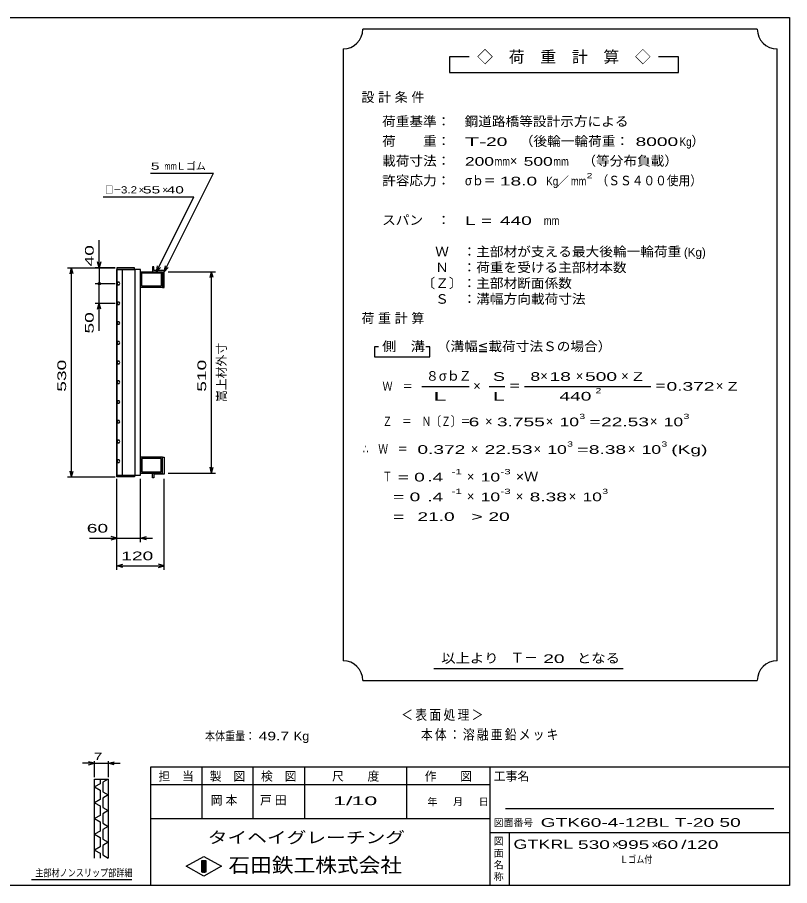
# Model space of a CAD drawing. Units: millimetres, scale not verified. Extents: x -1820 to 1731, y -1282 to 1054.
# Drawn here: x -227 to 1731, y -1146 to 1054 of the extents above; entities that cross this region are included whole.
import ezdxf
from ezdxf.enums import TextEntityAlignment as Align

# ---------------------------------------------------------------- set-up
doc = ezdxf.new("R2010")
doc.units = ezdxf.units.MM
doc.header["$LTSCALE"] = 10
for name, color, linetype, lineweight in [('0_2', 150, 'Continuous', 25), ('16', 3, 'Continuous', 25), ('22', 4, 'Continuous', 25), ('24', 2, 'Continuous', 25), ('32', 4, 'Continuous', 25)]:
    doc.layers.add(name, color=color, linetype=linetype, lineweight=lineweight)
doc.styles.add('ベクトル', font='')
doc.styles.get('ベクトル').set_extended_font_data('ベクトル')

msp = doc.modelspace()

# ---------------------------------------------------------------- linework, layer by layer
at = {"layer": '0_2'}
for p, q in [((-1729, 1053.5), (1731, 1053.5)), ((1731, 1053.5), (1731, -1146.5)), ((1731, -846.5), (111, -846.5)), ((111, -846.5), (111, -1146.5)), ((241, -846.5), (241, -976.5)), ((371, -976.5), (371, -846.5)), ((501, -846.5), (501, -976.5)), ((761, -976.5), (761, -846.5)), ((971, -846.5), (971, -1146.5)), ((971, -891.5), (111, -891.5)), ((1691, -951.5), (1011, -951.5)), ((111, -976.5), (971, -976.5)), ((971, -1011.5), (1731, -1011.5)), ((1021, -1146.5), (1021, -1011.5)), ((201, -1097.5), (246, -1072.5)), ((246, -1072.5), (291, -1097.5)), ((246, -1122.5), (201, -1097.5)), ((241, -1082.5), (251, -1082.5)), ((241, -1112.5), (241, -1082.5)), ((241, -1082.5), (243, -1082.5)), ((243, -1082.5), (243, -1112.5)), ((245, -1112.5), (245, -1082.5)), ((245, -1082.5), (247, -1082.5)), ((291, -1097.5), (246, -1122.5)), ((247, -1082.5), (247, -1112.5)), ((249, -1112.5), (249, -1082.5)), ((249, -1082.5), (251, -1082.5)), ((251, -1082.5), (251, -1112.5)), ((251, -1082.5), (251, -1112.5)), ((251, -1112.5), (241, -1112.5)), ((243, -1112.5), (245, -1112.5)), ((247, -1112.5), (249, -1112.5)), ((1731, -1146.5), (-1729, -1146.5))]:
    msp.add_line(p, q, dxfattribs=at)
at = {"layer": '16'}
for p, q in [((70, 419), (26, 419)), ((26, 419), (26, 414.5)), ((70, 414.5), (70, 419)), ((119, 421), (116, 421)), ((116, 421), (116, 409)), ((119, 412), (119, 421)), ((25.3, -106.5), (25.3, 414.5)), ((25.3, 414.5), (26, 414.5)), ((26, 414.5), (70, 414.5)), ((26, 414.5), (26, -106.5)), ((86, 414.5), (26, 414.5)), ((39.5, 414.5), (39.5, -106.5)), ((72.5, -106.5), (72.5, 414.5)), ((86, -106.5), (86, 414.5)), ((86, 409), (141, 409)), ((86, 369), (86, 409)), ((89, 406), (138, 406)), ((89, 372), (89, 406)), ((116, 409), (141, 409)), ((146, 412), (119, 412)), ((138, 406), (138, 372)), ((141, 409), (141, 369)), ((141, 409), (141, 369)), ((146, 369), (146, 412)), ((27.85, 382.24), (26, 378.98)), ((26, 378.98), (27.9, 375.74)), ((31.6, 382.26), (27.85, 382.24)), ((27.9, 375.74), (31.65, 375.76)), ((33.5, 379), (31.6, 382.26)), ((31.65, 375.76), (33.5, 379.02)), ((141, 369), (86, 369)), ((138, 372), (89, 372)), ((141, 369), (146, 369)), ((27.85, 332.24), (26, 328.98)), ((31.6, 332.26), (27.85, 332.24)), ((33.5, 329), (31.6, 332.26)), ((26, 328.98), (27.9, 325.74)), ((27.9, 325.74), (31.65, 325.76)), ((31.65, 325.76), (33.5, 329.02)), ((27.85, 282.24), (26, 278.98)), ((26, 278.98), (27.9, 275.74)), ((31.6, 282.26), (27.85, 282.24)), ((27.9, 275.74), (31.65, 275.76)), ((33.5, 279), (31.6, 282.26)), ((31.65, 275.76), (33.5, 279.02)), ((27.85, 232.24), (26, 228.98)), ((26, 228.98), (27.9, 225.74)), ((31.6, 232.26), (27.85, 232.24)), ((27.9, 225.74), (31.65, 225.76)), ((33.5, 229), (31.6, 232.26)), ((31.65, 225.76), (33.5, 229.02)), ((27.85, 182.24), (26, 178.98)), ((26, 178.98), (27.9, 175.74)), ((31.6, 182.26), (27.85, 182.24)), ((33.5, 179), (31.6, 182.26)), ((31.65, 175.76), (33.5, 179.02)), ((27.9, 175.74), (31.65, 175.76)), ((27.85, 132.24), (26, 128.98)), ((31.6, 132.26), (27.85, 132.24)), ((33.5, 129), (31.6, 132.26)), ((26, 128.98), (27.9, 125.74)), ((27.9, 125.74), (31.65, 125.76)), ((31.65, 125.76), (33.5, 129.02)), ((27.85, 82.24), (26, 78.98)), ((26, 78.98), (27.9, 75.74)), ((31.6, 82.26), (27.85, 82.24)), ((27.9, 75.74), (31.65, 75.76)), ((33.5, 79), (31.6, 82.26)), ((31.65, 75.76), (33.5, 79.02)), ((27.85, 32.24), (26, 28.98)), ((26, 28.98), (27.9, 25.74)), ((31.6, 32.26), (27.85, 32.24)), ((27.9, 25.74), (31.65, 25.76)), ((33.5, 29), (31.6, 32.26)), ((31.65, 25.76), (33.5, 29.02)), ((27.85, -17.76), (26, -21.02)), ((26, -21.02), (27.9, -24.26)), ((31.6, -17.74), (27.85, -17.76)), ((33.5, -21), (31.6, -17.74)), ((31.65, -24.24), (33.5, -20.98)), ((27.9, -24.26), (31.65, -24.24)), ((141, -61), (86, -61)), ((86, -61), (86, -101)), ((138, -64), (89, -64)), ((89, -64), (89, -98)), ((138, -98), (138, -64)), ((141, -101), (141, -61)), ((141, -61), (146, -61)), ((141, -101), (141, -61)), ((146, -61), (146, -104)), ((27.85, -67.76), (26, -71.02)), ((26, -71.02), (27.9, -74.26)), ((31.6, -67.74), (27.85, -67.76)), ((27.9, -74.26), (31.65, -74.24)), ((33.5, -71), (31.6, -67.74)), ((31.65, -74.24), (33.5, -70.98)), ((26, -106.5), (25.3, -106.5)), ((26, -106.5), (70, -106.5)), ((26, -111), (26, -106.5)), ((26, -106.5), (86, -106.5)), ((70, -106.5), (70, -111)), ((86, -101), (141, -101)), ((89, -98), (138, -98)), ((116, -113), (116, -101)), ((116, -101), (141, -101)), ((146, -104), (119, -104)), ((119, -104), (119, -113)), ((70, -111), (26, -111)), ((119, -113), (116, -113))]:
    msp.add_line(p, q, dxfattribs=at)
at = {"layer": '22'}
for p, q in [((111, 659), (271, 659)), ((146, 409), (271, 659)), ((-9, 599), (221, 599)), ((126, 409), (221, 599)), ((-19, 419), (-19, 489)), ((-99, 419), (21, 419)), ((-93, 404), (-89, 419)), ((-85, 404), (-89, 419)), ((-89, -111), (-89, 419)), ((21, 419), (-29, 419)), ((-19, 419), (-23, 434)), ((-15, 434), (-19, 419)), ((-19, 419), (-19, 379)), ((126, 409), (129, 423.6)), ((126, 409), (136, 420)), ((146, 409), (149, 423.6)), ((146, 409), (156, 420)), ((156, 409), (276, 409)), ((262, 394), (266, 409)), ((270, 394), (266, 409)), ((266, -101), (266, 409)), ((-29, 379), (21, 379)), ((-19, 329), (-19, 379)), ((-29, 329), (21, 329)), ((-23, 314), (-19, 329)), ((-15, 314), (-19, 329)), ((-19, 259), (-19, 329)), ((266, -101), (262, -86)), ((266, -101), (270, -86)), ((-89, -111), (-93, -96)), ((-89, -111), (-85, -96)), ((156, -101), (276, -101)), ((-99, -111), (21, -111)), ((26, -276), (26, -116)), ((26, -346), (26, -116)), ((86, -276), (86, -116)), ((146, -346), (146, -116)), ((26, -266), (11, -262)), ((86, -266), (101, -262)), ((-44, -266), (26, -266)), ((11, -270), (26, -266)), ((26, -266), (86, -266)), ((101, -270), (86, -266)), ((86, -266), (116, -266)), ((26, -336), (41, -332)), ((41, -340), (26, -336)), ((26, -336), (146, -336)), ((146, -336), (131, -332)), ((131, -340), (146, -336))]:
    msp.add_line(p, q, dxfattribs=at)
msp.add_circle((-19, 379), 3, dxfattribs=at)
at = {"layer": '24', "color": 4}
for p, q in [((1649, 1023.5), (649, 1023.5)), ((599, 973.5), (599, -576.5)), ((1699, -576.5), (1699, 973.5)), ((919, 953.5), (869, 953.5)), ((869, 953.5), (869, 913.5)), ((1449, 953.5), (1399, 953.5)), ((1449, 913.5), (1449, 953.5)), ((869, 913.5), (1449, 913.5)), ((689, 218.5), (679, 218.5)), ((679, 218.5), (679, 193.5)), ((819, 218.5), (809, 218.5)), ((819, 193.5), (819, 218.5)), ((679, 193.5), (819, 193.5)), ((799, 118.5), (919, 118.5)), ((969, 118.5), (1009, 118.5)), ((1059, 118.5), (1379, 118.5)), ((829, -596.5), (1309, -596.5)), ((649, -626.5), (1649, -626.5))]:
    msp.add_line(p, q, dxfattribs=at)
for centre, start, end in [((599, 1023.5), 270, 0), ((1699, 1023.5), 180, 270), ((599, -626.5), 0, 90), ((1699, -626.5), 90, 180)]:
    msp.add_arc(centre, 50, start, end, dxfattribs=at)
at = {"layer": '32'}
for p, q in [((-31, -836.5), (-46, -832.5)), ((-31, -871.5), (-31, -831.5)), ((4, -831.5), (4, -871.5)), ((4, -836.5), (19, -832.5)), ((-31, -836.5), (-61, -836.5)), ((-46, -840.5), (-31, -836.5)), ((-31, -836.5), (4, -836.5)), ((19, -840.5), (4, -836.5)), ((4, -836.5), (34, -836.5)), ((-31, -876.5), (4, -876.5)), ((-31, -1076.5), (-31, -876.5)), ((-17, -876.5), (-17, -888.5)), ((4, -876.5), (-10, -884.5)), ((4, -876.5), (4, -1076.5)), ((-17, -888.5), (-31, -896.5)), ((-31, -896.5), (-17, -904.5)), ((-10, -884.5), (-10, -908.5)), ((-17, -904.5), (-17, -928.5)), ((-10, -908.5), (4, -916.5)), ((4, -916.5), (-10, -924.5)), ((-17, -928.5), (-31, -936.5)), ((-31, -936.5), (-17, -944.5)), ((-17, -944.5), (-17, -968.5)), ((-10, -924.5), (-10, -948.5)), ((-10, -948.5), (4, -956.5)), ((4, -956.5), (-10, -964.5)), ((-10, -964.5), (-10, -988.5)), ((-17, -968.5), (-31, -976.5)), ((-31, -976.5), (-17, -984.5)), ((-17, -984.5), (-17, -1008.5)), ((-10, -988.5), (4, -996.5)), ((-17, -1008.5), (-31, -1016.5)), ((4, -996.5), (-10, -1004.5)), ((-10, -1004.5), (-10, -1028.5)), ((-31, -1016.5), (-17, -1024.5)), ((-17, -1024.5), (-17, -1048.5)), ((-10, -1028.5), (4, -1036.5)), ((-17, -1048.5), (-31, -1056.5)), ((4, -1036.5), (-10, -1044.5)), ((-10, -1044.5), (-10, -1068.5)), ((-31, -1056.5), (-17, -1064.5)), ((-17, -1064.5), (-17, -1076.5)), ((-10, -1068.5), (4, -1076.5)), ((64, -1131.5), (-191, -1131.5))]:
    msp.add_line(p, q, dxfattribs=at)

# ---------------------------------------------------------------- texts
at = {"layer": '0_2', "style": 'ベクトル'}
for s, height, p in [('担\u3000当', 21.99, (131, -869.5)), ('製\u3000図', 21.99, (261, -869.5)), ('検\u3000図', 21.99, (391, -869.5)), ('尺\u3000\u3000度', 21.99, (571, -869.5)), ('作\u3000\u3000図', 21.99, (806, -869.5)), ('工事名', 21.99, (981, -869.5)), ('年', 18.33, (813, -934)), ('月', 18.33, (878, -934)), ('日', 18.33, (943, -934)), ('図面番号', 18.33, (981, -987)), ('図', 18.33, (981, -1034)), ('面', 18.33, (981, -1064)), ('名', 18.33, (981, -1094)), ('称', 18.33, (981, -1124))]:
    msp.add_text(s, height=height, dxfattribs=at).set_placement(p, align=Align.MIDDLE_LEFT)
at = {"layer": '0_2', "color": 222, "style": 'ベクトル'}
for s, height, width, p in [('タイヘイグレーチング', 29.33, 1.25, (256, -1024.5)), ('石田鉄工株式会社', 36.66, 1.1, (308.5, -1094.5))]:
    msp.add_text(s, height=height, dxfattribs=dict(at, width=width)).set_placement(p, align=Align.MIDDLE_LEFT)
at = {"layer": '22', "color": 2, "style": 'ベクトル'}
for s, height, width, p in [(' 5 ', 18.33, 1.6, (101, 676.5)), ('mm', 18.33, 0.75, (146, 676.5)), ('□－', 18.33, 0.8, (-4, 616.5)), ('3.2', 18.33, 1.2, (36, 616.5)), (' 55 ', 18.33, 1.6, (81, 616.5)), (' 40 ', 18.33, 1.6, (141, 616.5)), (' 60 ', 21.99, 1.65, (-64, -241)), (' 120 ', 21.99, 1.65, (23.5, -311)), ('本体重量：', 21.99, 0.85, (249, -767.5)), (' 49.7', 21.99, 1.35, (374, -767.5)), ('Kg', 21.99, 1.1, (474, -767.5)), ('1/', 21.99, 2, (574, -931.5)), (' 10 ', 21.99, 2, (604, -931.5)), ('GTK60-4-12BL T-20 50        ', 21.99, 1.65, (1100, -986.5)), ('GTKRL', 23.46, 1.45, (1031, -1041.5)), (' 530 ', 21.99, 1.65, (1181, -1042.5)), (' 995 ', 21.99, 1.65, (1281, -1042.5)), (' 60 ', 21.99, 1.65, (1381, -1042.5)), ('/', 21.99, 1.65, (1456, -1042.5)), (' 120 ', 21.99, 1.65, (1456, -1042.5)), ('Ｌゴム付', 18.33, 0.8, (1301, -1080))]:
    msp.add_text(s, height=height, dxfattribs=dict(at, width=width)).set_placement(p, align=Align.MIDDLE_LEFT)
for s, height, p in [('Ｌゴム', 18.33, (176, 676.5)), ('×', 18.33, (81, 616.5)), ('×', 18.33, (141, 616.5)), ('×', 21.99, (1281, -1042.5)), ('×', 21.99, (1381, -1042.5))]:
    msp.add_text(s, height=height, dxfattribs=at).set_placement(p, align=Align.MIDDLE_LEFT)
at = {"layer": '22', "color": 2, "style": 'ベクトル', "width": 1.65}
for s, p in [(' 40 ', (-44, 409)), (' 50 ', (-44, 239)), (' 530 ', (-114, 91.5)), (' 510', (241, 91.5))]:
    msp.add_text(s, height=21.99, rotation=90, dxfattribs=at).set_placement(p, align=Align.MIDDLE_LEFT)
at = {"layer": '22', "color": 2, "style": 'ベクトル'}
msp.add_text('嵩上材外寸', height=21.99, rotation=90, dxfattribs=at).set_placement((291, 79), align=Align.MIDDLE_LEFT)
at = {"layer": '22', "color": 2, "attachment_point": 4, "style": 'ベクトル'}
for s, insert, char_height in [('\\T1.2;\\W0.85;＜表面処理＞', (746.5, -715), 25.66), ('\\T1.19;\\W0.85;本体：溶融亜鉛メッキ', (796.5, -765), 25.66), ('\\T1.25;岡本\u3000', (263.5, -931.5), 21.99), ('\\T1.25;戸田\u3000', (388.5, -931.5), 21.99)]:
    msp.add_mtext(s, dxfattribs=dict(at, insert=insert, char_height=char_height))
at = {"layer": '24', "style": 'ベクトル'}
for s, height, p in [('◇\u3000荷\u3000重\u3000計\u3000算\u3000◇', 29.33, (939, 953.5)), ('）', 24.19, (1482, 740)), ('×', 24.19, (1022, 690)), ('／', 21.99, (1141.5, 638.5)), ('(Kg)', 21.99, (1463, 458.5)), ('８', 24.19, (809, 145)), ('σｂ', 24.19, (842, 145)), ('Ｚ', 24.19, (892, 145)), ('×', 24.19, (1099, 145)), ('×', 24.19, (1189, 145)), ('×', 24.19, (1304, 145)), ('×', 24.19, (929, 120)), ('×', 24.19, (1544, 120)), ('×', 24.19, (959, 30)), ('×', 24.19, (1113, 30)), ('×', 24.19, (1377, 30)), ('×', 24.19, (923, -40)), ('×', 24.19, (1082, -40)), ('×', 24.19, (1321, -40)), ('×', 24.19, (913, -110)), ('×', 24.19, (913, -160)), ('×', 24.19, (1037, -160)), ('×', 24.19, (1171, -160)), ('Ｔ－', 25.66, (1023, -569))]:
    msp.add_text(s, height=height, dxfattribs=at).set_placement(p, align=Align.MIDDLE_LEFT)
for s, height, width, p in [('荷重基準：\u3000', 24.19, 1.05, (698, 790)), ('鋼道路橋等設計示方による', 24.19, 1.05, (907, 790)), ('荷\u3000\u3000重：\u3000', 24.19, 1.05, (698, 740)), ('T-', 21.99, 2, (908, 738.5)), (' 20 ', 21.99, 1.65, (948, 738.5)), ('（後輪一輪荷重：', 24.19, 1.05, (1047, 740)), (' 8000', 21.99, 1.65, (1327, 738.5)), ('Kg', 21.99, 0.85, (1452, 738.5)), ('載荷寸法：\u3000', 24.19, 1.05, (698, 690)), ('\u3000（等分布負載）', 24.19, 1.05, (1171, 690)), ('200', 21.99, 1.5, (908, 688.5)), ('mm', 21.99, 0.8, (983, 688.5)), ('500', 21.99, 1.5, (1057, 688.5)), ('mm', 21.99, 0.8, (1132, 688.5)), ('許容応力：\u3000', 24.19, 1.05, (698, 640)), ('σｂ＝', 24.19, 0.9, (908, 640)), (' 18.0', 21.99, 1.65, (983, 638.5)), ('Kg', 21.99, 0.85, (1114, 638.5)), ('mm', 21.99, 0.8, (1176.5, 638.5)), ('2', 13.2, 1.5, (1216.5, 652.5)), ('（ＳＳ４００使用）', 24.19, 0.9, (1241.5, 640)), ('スパン\u3000：\u3000', 24.19, 1.05, (698, 540)), ('L =', 21.99, 1.65, (908, 538.5)), (' 440 ', 21.99, 1.65, (983, 538.5)), ('mm', 21.99, 0.8, (1108, 538.5)), ('\u3000Ｗ\u3000：主部材が支える最大後輪一輪荷重', 24.19, 1.05, (798, 460)), ('\u3000Ｎ\u3000：荷重を受ける主部材本数', 24.19, 1.05, (798, 420)), ('〔Ｚ〕：主部材断面係数', 24.19, 1.05, (798, 380)), ('\u3000Ｓ\u3000：溝幅方向載荷寸法', 24.19, 1.05, (798, 340)), ('側\u3000溝', 24.19, 1.1, (698, 220)), ('\u3000（溝幅≦載荷寸法Ｓの場合）', 24.19, 1.05, (802, 220)), ('S', 21.99, 1.55, (979, 143.5)), ('8', 21.99, 1.5, (1074, 143.5)), (' 18 ', 21.99, 1.65, (1109, 143.5)), (' 500 ', 21.99, 1.65, (1199, 143.5)), ('Z', 21.99, 1.4, (1334, 143.5)), ('Ｗ\u3000＝', 21.99, 0.85, (699, 118.5)), ('＝', 24.19, 0.9, (1019, 120)), ('2', 13.2, 1.5, (1239, 107.5)), ('＝', 24.19, 0.9, (1389, 120)), ('0.372', 21.99, 1.65, (1419, 118.5)), ('Z', 21.99, 1.4, (1574, 118.5)), ('L', 21.99, 1.8, (979, 93.5)), (' 440 ', 21.99, 1.65, (1134, 93.5)), ('Ｚ\u3000＝\u3000Ｎ〔Ｚ〕＝', 24.19, 0.75, (699, 30)), ('3', 13.2, 1.5, (1198, 42.5)), ('3', 13.2, 1.5, (1462, 42.5)), (' 6 ', 21.99, 1.65, (904, 28.5)), ('3.755', 21.99, 1.65, (989, 28.5)), ('10', 21.99, 1.5, (1148, 28.5)), ('=', 21.99, 1.7, (1223, 28.5)), ('22.53', 21.99, 1.65, (1253, 28.5)), ('10', 21.99, 1.5, (1412, 28.5)), ('3', 13.2, 1.5, (1167, -27.5)), ('3', 13.2, 1.5, (1406, -27.5)), ('∴\u3000Ｗ\u3000＝', 24.19, 0.75, (649, -40)), (' 0.372', 21.99, 1.65, (774, -41.5)), ('22.53', 21.99, 1.65, (958, -41.5)), ('10', 21.99, 1.5, (1117, -41.5)), ('=', 21.99, 1.7, (1192, -41.5)), ('8.38', 21.99, 1.65, (1222, -41.5)), ('10', 21.99, 1.5, (1356, -41.5)), ('(Kg)', 21.99, 1.65, (1431, -41.5)), ('Ｔ', 24.19, 0.75, (699, -110)), (' = 0', 21.99, 1.65, (724, -111.5)), (' .4 ', 21.99, 1.65, (799, -111.5)), ('-1', 13.2, 1.65, (874, -97.5)), ('10', 21.99, 1.5, (948, -111.5)), ('-3', 13.2, 1.65, (998, -97.5)), ('×Ｗ', 24.19, 1.1, (1037, -110)), ('  = 0', 21.99, 1.65, (699, -161.5)), (' .4 ', 21.99, 1.65, (799, -161.5)), ('-1', 13.2, 1.65, (874, -147.5)), ('10', 21.99, 1.5, (948, -161.5)), ('-3', 13.2, 1.65, (998, -147.5)), ('8.38', 21.99, 1.65, (1072, -161.5)), ('10', 21.99, 1.5, (1206, -161.5)), ('3', 13.2, 1.5, (1256, -147.5)), ('  =', 21.99, 1.65, (699, -211.5)), (' 21.0', 21.99, 1.65, (774, -211.5)), ('>', 21.99, 1.7, (924, -211.5)), (' 20 ', 21.99, 1.65, (954, -211.5)), ('以上より\u3000', 24.19, 1.1, (848, -570)), (' 20 ', 21.99, 1.65, (1093, -571.5)), ('となる', 24.19, 1.1, (1192, -570))]:
    msp.add_text(s, height=height, dxfattribs=dict(at, width=width)).set_placement(p, align=Align.MIDDLE_LEFT)
at = {"layer": '24', "attachment_point": 4, "style": 'ベクトル'}
for s, insert, char_height in [('\\T1.28;設計条件', (645.5, 850), 24.19), ('\\T1.28;荷重計算', (645.5, 290), 24.19), ('\\T1.5;\\W2;\\~L\\~', (804, 93.5), 21.99)]:
    msp.add_mtext(s, dxfattribs=dict(at, insert=insert, char_height=char_height))
at = {"layer": '32', "color": 2, "style": 'ベクトル'}
for s, width, p in [(' 7 ', 1.6, (-43.5, -819)), ('主部材ノンスリップ部詳細', 0.8, (-181, -1114))]:
    msp.add_text(s, height=18.33, dxfattribs=dict(at, width=width)).set_placement(p, align=Align.MIDDLE_LEFT)

doc.saveas('drawing.dxf')
